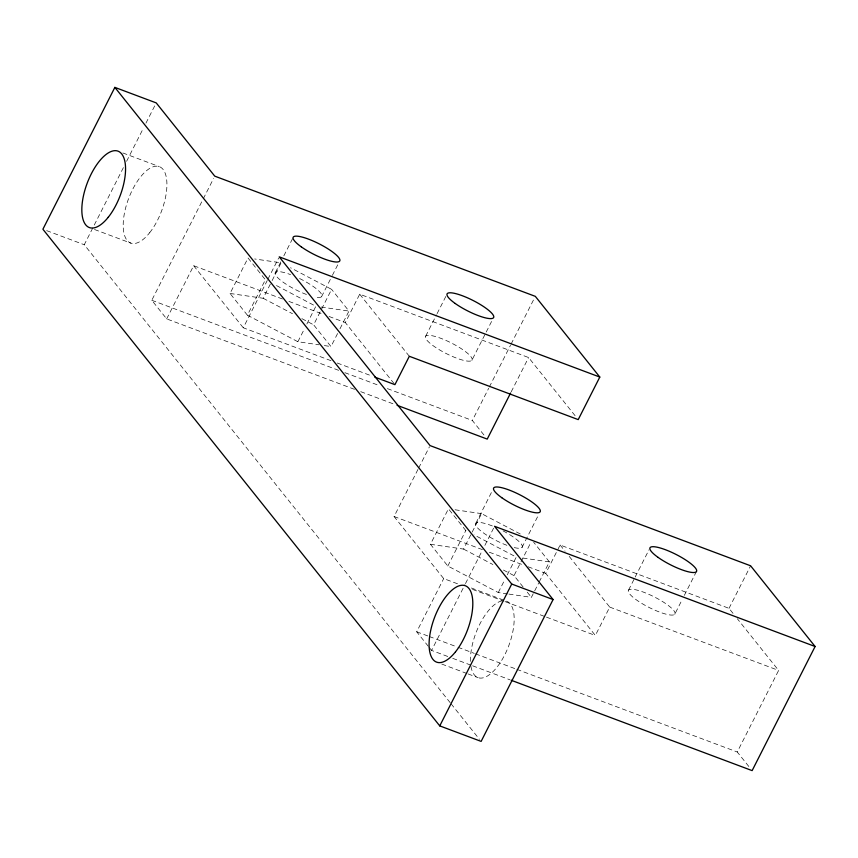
<?xml version="1.0" encoding="UTF-8"?>
<svg xmlns="http://www.w3.org/2000/svg" width="858" height="858" viewBox="0 0 858 858"><rect width="100%" height="100%" fill="white"/><g stroke="black" fill="none" stroke-linecap="round" stroke-linejoin="round"><path stroke-width="0.64" stroke-dasharray="4.29 3.22" d="M450.214 702.713L84.266 244.744L123.573 167.256M126.598 161.304L143.522 127.928M145.946 123.155L155.62 104.086M354.493 389.328L166.677 318.897L151.791 300.268L202.649 200.021M203.26 198.831L213.556 178.539M166.677 318.897L193.661 265.701L282.657 299.067M247.404 315.197L230.041 293.468L248.026 258.011L265.39 279.74L247.404 315.197L297.876 341.731L319.058 344.809M331.006 360.682L243.275 327.777L267.256 280.502M267.857 279.311L278.657 258.043M275.429 272.415L280.823 261.776M283.826 255.866L292.814 238.138M230.041 293.468L263.149 298.273L271.546 281.724M272.136 280.545L281.134 262.816L254.654 258.966M297.876 341.731L304.472 328.732M306.864 324.002L315.862 306.274L274.785 284.674M321.568 296.675L331.767 276.576M332.368 275.397L338.363 263.578M337.58 333.537L330.984 346.546L313.62 324.817L331.606 289.35L290.53 267.75M339.972 328.807L348.97 311.079L331.606 289.35M394.101 383.623L345.324 322.576L359.716 294.197L528.603 357.539L576.565 417.546M425.697 336.121L436.486 314.843M437.087 313.663L446.686 294.744M471.836 360.381A26.115 5.877 26.9 0 0 440.83 338.32A26.115 5.877 26.9 0 0 433.633 346.053A26.115 5.877 26.9 0 0 471.836 360.381L485.628 333.194M486.229 332.014L492.224 320.184M457.475 583.762L443.683 578.592L394.079 516.516L418.06 469.229M418.661 468.05L429.461 446.771M483.923 434.963L472.34 420.474L488.695 388.256M489.296 387.055L510.489 345.291M511.089 344.09L534.105 298.745M507.561 593.897L498.284 592.546L447.812 566.012L430.448 544.283L448.444 508.815L465.808 530.544L468.157 531.778M511.218 391.816L528.603 357.539M447.812 566.012L465.808 530.544M428.271 646.267L416.698 631.788L443.683 578.592M475.847 523.23L492.631 490.122M430.448 544.283L463.556 549.088L481.553 513.631L520.28 533.987M447.747 656.477L431.585 650.407L464.886 584.77M465.486 583.579L482.443 550.16M484.867 545.388L494.551 526.297M498.284 592.546L504.879 579.547M507.282 574.817L516.28 557.089L474.024 534.866M521.986 547.49L538.781 514.392M523.123 587.011L514.028 575.621L530.823 542.524M508.88 594.079L531.392 597.35L538.588 583.172M539.189 581.981L549.388 561.893L533.676 542.235M569.219 556.392L609.738 607.099L595.345 635.467L545.731 573.38L560.124 545.012L729.021 608.343L733.15 613.524M628.592 590.036L634.588 578.217M635.188 577.026L648.98 549.839M674.731 614.296A26.115 5.877 26.9 0 0 643.725 592.235A26.115 5.877 26.9 0 0 636.529 599.967A26.115 5.877 26.9 0 0 674.731 614.296L681.928 600.107M684.33 595.377L696.321 571.739M729.021 608.343L750.611 565.797M748.82 766.473L737.247 751.994L778.624 670.43L737.29 618.693M321.16 307.046L348.97 311.079M324.356 345.581L330.984 346.546M455.062 509.781L481.553 513.631M522.897 558.043L549.388 561.893M122.866 152.96L159.213 166.591M288.921 301.415L321.503 313.642M329.032 316.463L345.324 322.576M94.53 229.504L130.877 243.125M46.664 230.641L84.266 244.744M337.269 363.031L372.372 376.19M151.791 300.268L338.653 370.334M344.895 372.683L379.88 385.8M387.376 388.61L472.34 420.474M360.757 391.677L393.318 403.882M394.079 516.516L483.065 549.881M489.339 552.23L521.921 564.457M528.185 566.806L545.731 573.38M609.738 607.099L778.624 670.43M471.374 587.998L503.957 600.225M472.511 589.403L503.85 601.158M505.105 601.619L545.205 616.666M546.46 617.138L595.345 635.467M416.698 631.788L427.97 636.014M429.225 636.486L456.767 646.814M458.022 647.286L474.302 653.388M475.546 653.86L515.615 668.886M516.87 669.347L737.247 751.994M452.724 658.343L471.374 665.336M472.619 665.797L509.931 679.793M441.784 664.071L466.849 673.476M468.103 673.948L478.131 677.702M263.149 298.273L292.492 313.706M301.877 318.64L313.62 324.817M463.556 549.088L492.9 564.521M503.464 570.066L514.028 575.621M359.716 294.197L409.32 356.284M560.124 545.012L565.09 551.222M527.262 592.181L531.392 597.35M193.661 265.701L243.275 327.777M429.097 647.307L431.585 650.407M451.04 703.753L479.45 739.306M506.467 601.158A40.809 17.621 -69.4 0 1 503.496 657.239A40.809 17.621 -69.4 0 1 470.935 666.258M470.474 661.357A40.809 17.621 -69.4 0 1 501.683 600.965M503.067 530.888A26.115 5.877 26.9 0 1 521.643 544.562A26.115 5.877 26.9 0 1 513.513 547.415M506.853 545.291A26.115 5.877 26.9 0 1 476.469 526.576A26.115 5.877 26.9 0 1 493.329 526.34M299.603 278.528A26.115 5.877 26.9 0 1 320.56 292.814A26.115 5.877 26.9 0 1 314.275 296.889M306.435 294.476A26.115 5.877 26.9 0 1 276.437 276.276A26.115 5.877 26.9 0 1 290.562 274.614M149.624 232.765A40.809 17.621 -69.4 0 0 161.261 167.675A40.809 17.621 -69.4 0 0 124.26 214.135A40.809 17.621 -69.4 0 0 149.624 232.765"/><path stroke-width="1.29" d="M374.871 377.134L394.927 384.652L409.32 356.284L578.217 419.616L599.806 377.059L535.317 296.353L214.757 176.147L156.22 102.896L114.865 87.387L42.9 229.236L439.757 725.889L481.124 741.398L553.088 599.549L494.551 526.297L815.1 646.503L752.134 770.613L511.175 680.255M510.617 392.996L487.226 439.103L397.072 405.287M439.757 725.889L511.722 584.041L114.865 87.387M599.806 377.059L279.247 256.853L430.062 445.592L750.611 565.797L815.1 646.503M511.722 584.041L553.088 599.549M455.223 303.496A26.115 5.877 26.9 0 0 493.425 317.825A26.115 5.877 26.9 0 0 462.419 295.763A26.115 5.877 26.9 0 0 455.223 303.496M455.512 651.833A40.809 17.621 -69.4 0 0 467.16 586.743A40.809 17.621 -69.4 0 0 430.148 633.193A40.809 17.621 -69.4 0 0 455.512 651.833M501.769 497.694A26.115 5.877 26.9 0 0 539.982 512.022A26.115 5.877 26.9 0 0 508.966 489.961A26.115 5.877 26.9 0 0 501.769 497.694M658.118 557.41A26.115 5.877 26.9 0 0 696.321 571.739A26.115 5.877 26.9 0 0 665.315 549.678A26.115 5.877 26.9 0 0 658.118 557.41M301.351 246.889A26.115 5.877 26.9 0 0 339.564 261.207A26.115 5.877 26.9 0 0 308.558 239.146A26.115 5.877 26.9 0 0 301.351 246.889M108.258 217.256A40.809 17.621 -69.4 0 0 119.906 152.166A40.809 17.621 -69.4 0 0 82.894 198.627A40.809 17.621 -69.4 0 0 108.258 217.256"/></g></svg>
